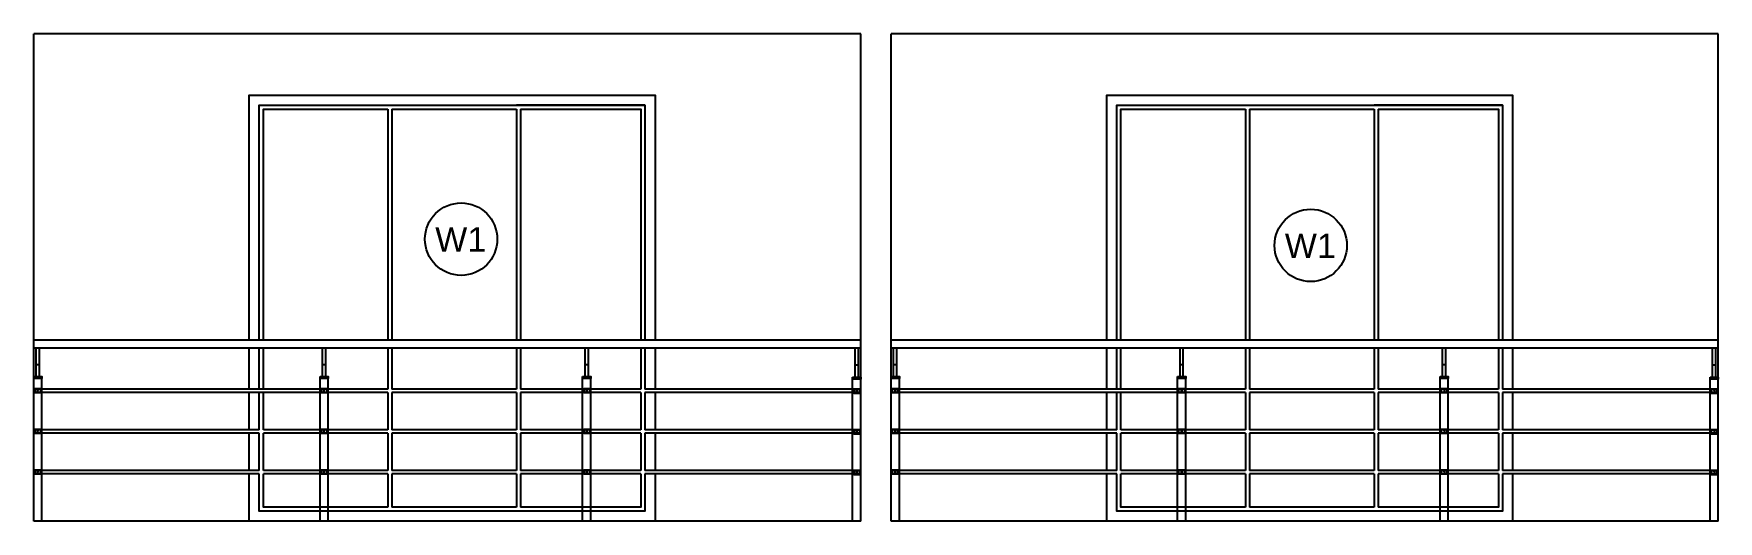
# Model space of a CAD drawing. Header units: millimetres. Extents: x -1932176 to 78768, y -1967 to 1266654.
# Drawn here: x -455554 to -447254, y 398312 to 400711 of the extents above; entities that cross this region are included whole.
import ezdxf

# ---------------------------------------------------------------- set-up
doc = ezdxf.new("R2010")
doc.units = ezdxf.units.MM
doc.layers.add('railing', color=212, linetype='Continuous', lineweight=25)
doc.styles.get("Standard").update_dxf_attribs({"font": 'arial.ttf'})

# ---------------------------------------------------------------- blocks, each defined once
blk = doc.blocks.new('ригеледержатель')
at = {"layer": 'railing', "ltscale": 10}
blk.add_lwpolyline([(148239.9, 1192434.6), (148269.9, 1192434.6), (148269.9, 1192416.6), (148239.9, 1192416.6)], close=True, dxfattribs=at)
blk.add_circle((148254.9, 1192425.6), 3, dxfattribs=at)

msp = doc.modelspace()

# ---------------------------------------------------------------- linework, layer by layer
at = {"ltscale": 30}
for p, q in [((-455554.05056, 398311.67608), (-455554.05056, 400711.20508)), ((-451479.05056, 400711.20508), (-455554.05056, 400711.20508)), ((-451479.05056, 398311.67608), (-451479.05056, 400711.20508)), ((-451329.05056, 398311.67608), (-451329.05056, 400711.20508)), ((-447254.05056, 400711.20508), (-451329.05056, 400711.20508)), ((-447254.05056, 398311.67608), (-447254.05056, 400711.20508)), ((-454442.36553, 400359.17608), (-452542.36553, 400359.17608)), ((-454442.36553, 400359.17608), (-453809.36553, 400359.17608)), ((-453809.36553, 400339.17608), (-453809.36553, 399203.70508)), ((-453789.36553, 400339.17608), (-453789.36553, 399203.70508)), ((-452542.36553, 400359.17608), (-453175.36553, 400359.17608)), ((-453175.36553, 400339.17608), (-453175.36553, 399203.70508)), ((-453155.36553, 400339.17608), (-453155.36553, 399203.70508)), ((-452542.36553, 400359.17608), (-452542.36553, 399884.47812)), ((-450217.36553, 400359.17608), (-448317.36553, 400359.17608)), ((-450217.36553, 400359.17608), (-449584.36553, 400359.17608)), ((-449584.36553, 400339.17608), (-449584.36553, 399203.70508)), ((-449564.36553, 400339.17608), (-449564.36553, 399203.70508)), ((-448317.36553, 400359.17608), (-448950.36553, 400359.17608)), ((-448950.36553, 400339.17608), (-448950.36553, 399203.70508)), ((-448930.36553, 400339.17608), (-448930.36553, 399203.70508)), ((-448317.36553, 400359.17608), (-448317.36553, 399884.47812)), ((-451479.05056, 399203.70508), (-455554.05056, 399203.70508)), ((-451479.05056, 399163.70508), (-455554.05056, 399163.70508)), ((-453809.36553, 399163.70508), (-453809.36553, 398961.70508)), ((-453789.36553, 399163.70508), (-453789.36553, 398961.70508)), ((-453175.36553, 399163.70508), (-453175.36553, 398961.70508)), ((-453155.36553, 399163.70508), (-453155.36553, 398961.70508)), ((-447254.05056, 399203.70508), (-451329.05056, 399203.70508)), ((-447254.05056, 399163.70508), (-451329.05056, 399163.70508)), ((-449584.36553, 399163.70508), (-449584.36553, 398961.70508)), ((-449564.36553, 399163.70508), (-449564.36553, 398961.70508)), ((-448950.36553, 399163.70508), (-448950.36553, 398961.70508)), ((-448930.36553, 399163.70508), (-448930.36553, 398961.70508)), ((-453809.36553, 398961.70508), (-455554.05056, 398961.70508)), ((-453809.36553, 398945.70508), (-455554.05056, 398945.70508)), ((-453809.36553, 398945.70508), (-453809.36553, 398761.70508)), ((-453175.36553, 398961.70508), (-453789.36553, 398961.70508)), ((-453789.36553, 398945.70508), (-453789.36553, 398761.70508)), ((-453175.36553, 398945.70508), (-453789.36553, 398945.70508)), ((-453175.36553, 398945.70508), (-453175.36553, 398761.70508)), ((-452562.36553, 398961.70508), (-453155.36553, 398961.70508)), ((-453155.36553, 398945.70508), (-453155.36553, 398761.70508)), ((-452562.36553, 398945.70508), (-453155.36553, 398945.70508)), ((-451479.05056, 398961.70508), (-452542.36553, 398961.70508)), ((-451479.05056, 398945.70508), (-452542.36553, 398945.70508)), ((-449584.36553, 398961.70508), (-451329.05056, 398961.70508)), ((-449584.36553, 398945.70508), (-451329.05056, 398945.70508)), ((-449584.36553, 398945.70508), (-449584.36553, 398761.70508)), ((-448950.36553, 398961.70508), (-449564.36553, 398961.70508)), ((-449564.36553, 398945.70508), (-449564.36553, 398761.70508)), ((-448950.36553, 398945.70508), (-449564.36553, 398945.70508)), ((-448950.36553, 398945.70508), (-448950.36553, 398761.70508)), ((-448337.36553, 398961.70508), (-448930.36553, 398961.70508)), ((-448930.36553, 398945.70508), (-448930.36553, 398761.70508)), ((-448337.36553, 398945.70508), (-448930.36553, 398945.70508)), ((-447254.05056, 398961.70508), (-448317.36553, 398961.70508)), ((-447254.05056, 398945.70508), (-448317.36553, 398945.70508)), ((-454442.36553, 398761.70508), (-455554.05056, 398761.70508)), ((-454442.36553, 398745.70508), (-455554.05056, 398745.70508)), ((-453809.36553, 398761.70508), (-454422.36553, 398761.70508)), ((-453809.36553, 398745.70508), (-454422.36553, 398745.70508)), ((-453809.36553, 398745.70508), (-453809.36553, 398561.70508)), ((-453175.36553, 398761.70508), (-453789.36553, 398761.70508)), ((-453789.36553, 398745.70508), (-453789.36553, 398561.70508)), ((-453175.36553, 398745.70508), (-453789.36553, 398745.70508)), ((-453175.36553, 398745.70508), (-453175.36553, 398561.70508)), ((-452562.36553, 398761.70508), (-453155.36553, 398761.70508)), ((-453155.36553, 398745.70508), (-453155.36553, 398561.70508)), ((-452562.36553, 398745.70508), (-453155.36553, 398745.70508)), ((-451479.05056, 398761.70508), (-452542.36553, 398761.70508)), ((-451479.05056, 398745.70508), (-452542.36553, 398745.70508)), ((-450217.36553, 398761.70508), (-451329.05056, 398761.70508)), ((-450217.36553, 398745.70508), (-451329.05056, 398745.70508)), ((-449584.36553, 398761.70508), (-450197.36553, 398761.70508)), ((-449584.36553, 398745.70508), (-450197.36553, 398745.70508)), ((-449584.36553, 398745.70508), (-449584.36553, 398561.70508)), ((-448950.36553, 398761.70508), (-449564.36553, 398761.70508)), ((-449564.36553, 398745.70508), (-449564.36553, 398561.70508)), ((-448950.36553, 398745.70508), (-449564.36553, 398745.70508)), ((-448950.36553, 398745.70508), (-448950.36553, 398561.70508)), ((-448337.36553, 398761.70508), (-448930.36553, 398761.70508)), ((-448930.36553, 398745.70508), (-448930.36553, 398561.70508)), ((-448337.36553, 398745.70508), (-448930.36553, 398745.70508)), ((-447254.05056, 398761.70508), (-448317.36553, 398761.70508)), ((-447254.05056, 398745.70508), (-448317.36553, 398745.70508)), ((-454442.36553, 398561.70508), (-455554.05056, 398561.70508)), ((-454442.36553, 398545.70508), (-455554.05056, 398545.70508)), ((-453809.36553, 398561.70508), (-454422.36553, 398561.70508)), ((-453809.36553, 398545.70508), (-454422.36553, 398545.70508)), ((-453809.36553, 398545.70508), (-453809.36553, 398381.67608)), ((-453175.36553, 398561.70508), (-453789.36553, 398561.70508)), ((-453789.36553, 398545.70508), (-453789.36553, 398381.67608)), ((-453175.36553, 398545.70508), (-453789.36553, 398545.70508)), ((-453175.36553, 398545.70508), (-453175.36553, 398381.67608)), ((-452562.36553, 398561.70508), (-453155.36553, 398561.70508)), ((-453155.36553, 398545.70508), (-453155.36553, 398381.67608)), ((-452562.36553, 398545.70508), (-453155.36553, 398545.70508)), ((-451479.05056, 398561.70508), (-452542.36553, 398561.70508)), ((-451479.05056, 398545.70508), (-452542.36553, 398545.70508)), ((-450217.36553, 398561.70508), (-451329.05056, 398561.70508)), ((-450217.36553, 398545.70508), (-451329.05056, 398545.70508)), ((-449584.36553, 398561.70508), (-450197.36553, 398561.70508)), ((-449584.36553, 398545.70508), (-450197.36553, 398545.70508)), ((-449584.36553, 398545.70508), (-449584.36553, 398381.67608)), ((-448950.36553, 398561.70508), (-449564.36553, 398561.70508)), ((-449564.36553, 398545.70508), (-449564.36553, 398381.67608)), ((-448950.36553, 398545.70508), (-449564.36553, 398545.70508)), ((-448950.36553, 398545.70508), (-448950.36553, 398381.67608)), ((-448337.36553, 398561.70508), (-448930.36553, 398561.70508)), ((-448930.36553, 398545.70508), (-448930.36553, 398381.67608)), ((-448337.36553, 398545.70508), (-448930.36553, 398545.70508)), ((-447254.05056, 398561.70508), (-448317.36553, 398561.70508)), ((-447254.05056, 398545.70508), (-448317.36553, 398545.70508)), ((-451479.05056, 398311.67608), (-455554.05056, 398311.67608)), ((-447254.05056, 398311.67608), (-451329.05056, 398311.67608))]:
    msp.add_line(p, q, dxfattribs=at)
at = {"ltscale": 10}
for p, q in [((-455542.05056, 399023.70508), (-455542.05056, 399163.70508)), ((-455526.05056, 399023.70508), (-455526.05056, 399163.70508)), ((-454131.25133, 399023.70508), (-454131.25133, 399163.70508)), ((-454115.25133, 399023.70508), (-454115.25133, 399163.70508)), ((-452837.34831, 399023.70508), (-452837.34831, 399163.70508)), ((-452821.34831, 399023.70508), (-452821.34831, 399163.70508)), ((-451507.05056, 399021.67608), (-451507.05056, 399163.70508)), ((-451491.05056, 399021.67608), (-451491.05056, 399163.70508)), ((-451317.05056, 399023.70508), (-451317.05056, 399163.70508)), ((-451301.05056, 399023.70508), (-451301.05056, 399163.70508)), ((-449906.25133, 399023.70508), (-449906.25133, 399163.70508)), ((-449890.25133, 399023.70508), (-449890.25133, 399163.70508)), ((-448612.34831, 399023.70508), (-448612.34831, 399163.70508)), ((-448596.34831, 399023.70508), (-448596.34831, 399163.70508)), ((-447282.05056, 399021.67608), (-447282.05056, 399163.70508)), ((-447266.05056, 399021.67608), (-447266.05056, 399163.70508)), ((-455554.05056, 398961.70508), (-455554.05056, 399013.70508)), ((-455514.05056, 398961.70508), (-455514.05056, 399013.70508)), ((-454143.25133, 398961.70508), (-454143.25133, 399013.70508)), ((-454103.25133, 398961.70508), (-454103.25133, 399013.70508)), ((-452849.34831, 398961.70508), (-452849.34831, 399013.70508)), ((-452809.34831, 398961.70508), (-452809.34831, 399013.70508)), ((-451519.05056, 398959.67608), (-451519.05056, 399011.67608)), ((-451479.05056, 398959.67608), (-451479.05056, 399011.67608)), ((-451329.05056, 398961.70508), (-451329.05056, 399013.70508)), ((-451289.05056, 398961.70508), (-451289.05056, 399013.70508)), ((-449918.25133, 398961.70508), (-449918.25133, 399013.70508)), ((-449878.25133, 398961.70508), (-449878.25133, 399013.70508)), ((-448624.34831, 398961.70508), (-448624.34831, 399013.70508)), ((-448584.34831, 398961.70508), (-448584.34831, 399013.70508)), ((-447294.05056, 398959.67608), (-447294.05056, 399011.67608)), ((-447254.05056, 398959.67608), (-447254.05056, 399011.67608)), ((-455554.05056, 398761.70508), (-455554.05056, 398961.70508)), ((-455514.05056, 398761.70508), (-455514.05056, 398945.70508)), ((-454143.25133, 398761.70508), (-454143.25133, 398961.70508)), ((-454103.25133, 398761.70508), (-454103.25133, 398945.70508)), ((-452849.34831, 398761.70508), (-452849.34831, 398961.70508)), ((-452809.34831, 398761.70508), (-452809.34831, 398945.70508)), ((-451519.05056, 398759.67608), (-451519.05056, 398959.67608)), ((-451479.05056, 398759.67608), (-451479.05056, 398943.67608)), ((-451329.05056, 398761.70508), (-451329.05056, 398961.70508)), ((-451289.05056, 398761.70508), (-451289.05056, 398945.70508)), ((-449918.25133, 398761.70508), (-449918.25133, 398961.70508)), ((-449878.25133, 398761.70508), (-449878.25133, 398945.70508)), ((-448624.34831, 398761.70508), (-448624.34831, 398961.70508)), ((-448584.34831, 398761.70508), (-448584.34831, 398945.70508)), ((-447294.05056, 398759.67608), (-447294.05056, 398959.67608)), ((-447254.05056, 398759.67608), (-447254.05056, 398943.67608)), ((-455554.05056, 398561.70508), (-455554.05056, 398761.70508)), ((-455514.05056, 398561.70508), (-455514.05056, 398745.70508)), ((-454143.25133, 398561.70508), (-454143.25133, 398761.70508)), ((-454103.25133, 398561.70508), (-454103.25133, 398745.70508)), ((-452849.34831, 398561.70508), (-452849.34831, 398761.70508)), ((-452809.34831, 398561.70508), (-452809.34831, 398745.70508)), ((-451519.05056, 398559.67608), (-451519.05056, 398759.67608)), ((-451479.05056, 398559.67608), (-451479.05056, 398743.67608)), ((-451329.05056, 398561.70508), (-451329.05056, 398761.70508)), ((-451289.05056, 398561.70508), (-451289.05056, 398745.70508)), ((-449918.25133, 398561.70508), (-449918.25133, 398761.70508)), ((-449878.25133, 398561.70508), (-449878.25133, 398745.70508)), ((-448624.34831, 398561.70508), (-448624.34831, 398761.70508)), ((-448584.34831, 398561.70508), (-448584.34831, 398745.70508)), ((-447294.05056, 398559.67608), (-447294.05056, 398759.67608)), ((-447254.05056, 398559.67608), (-447254.05056, 398743.67608)), ((-455554.05056, 398311.67608), (-455554.05056, 398561.70508)), ((-455514.05056, 398313.70508), (-455514.05056, 398545.70508)), ((-454143.25133, 398311.67608), (-454143.25133, 398561.70508)), ((-454103.25133, 398313.70508), (-454103.25133, 398545.70508)), ((-452849.34831, 398311.67608), (-452849.34831, 398561.70508)), ((-452809.34831, 398313.70508), (-452809.34831, 398545.70508)), ((-451519.05056, 398311.67608), (-451519.05056, 398559.67608)), ((-451479.05056, 398311.67608), (-451479.05056, 398543.67608)), ((-451329.05056, 398311.67608), (-451329.05056, 398561.70508)), ((-451289.05056, 398313.70508), (-451289.05056, 398545.70508)), ((-449918.25133, 398311.67608), (-449918.25133, 398561.70508)), ((-449878.25133, 398313.70508), (-449878.25133, 398545.70508)), ((-448624.34831, 398311.67608), (-448624.34831, 398561.70508)), ((-448584.34831, 398313.70508), (-448584.34831, 398545.70508)), ((-447294.05056, 398311.67608), (-447294.05056, 398559.67608)), ((-447254.05056, 398311.67608), (-447254.05056, 398543.67608))]:
    msp.add_line(p, q, dxfattribs=at)
at = {"ltscale": 100}
for p, q in [((-455542.05056, 399083.70508), (-455526.05056, 399083.70508)), ((-454131.25133, 399083.70508), (-454115.25133, 399083.70508)), ((-452837.34831, 399083.70508), (-452821.34831, 399083.70508)), ((-451507.05056, 399081.67608), (-451491.05056, 399081.67608)), ((-451317.05056, 399083.70508), (-451301.05056, 399083.70508)), ((-449906.25133, 399083.70508), (-449890.25133, 399083.70508)), ((-448612.34831, 399083.70508), (-448596.34831, 399083.70508)), ((-447282.05056, 399081.67608), (-447266.05056, 399081.67608))]:
    msp.add_line(p, q, dxfattribs=at)
for p, q in [((-455514.05056, 398311.67608), (-455514.05056, 399023.70508)), ((-454103.25133, 398311.67608), (-454103.25133, 399023.70508)), ((-452809.34831, 398311.67608), (-452809.34831, 399023.70508)), ((-451479.05056, 398311.67608), (-451479.05056, 399021.67608)), ((-451289.05056, 398311.67608), (-451289.05056, 399023.70508)), ((-449878.25133, 398311.67608), (-449878.25133, 399023.70508)), ((-448584.34831, 398311.67608), (-448584.34831, 399023.70508)), ((-447254.05056, 398311.67608), (-447254.05056, 399021.67608))]:
    msp.add_line(p, q)
at = {"linetype": 'ByBlock', "lineweight": 20}
for p, q in [((-455514.05056, 398311.67608), (-455554.05056, 398311.67608)), ((-454103.25133, 398311.67608), (-454143.25133, 398311.67608)), ((-452809.34831, 398311.67608), (-452849.34831, 398311.67608)), ((-451479.05056, 398311.67608), (-451519.05056, 398311.67608)), ((-451289.05056, 398311.67608), (-451329.05056, 398311.67608)), ((-449878.25133, 398311.67608), (-449918.25133, 398311.67608)), ((-448584.34831, 398311.67608), (-448624.34831, 398311.67608)), ((-447254.05056, 398311.67608), (-447294.05056, 398311.67608))]:
    msp.add_line(p, q, dxfattribs=at)
at = {"ltscale": 30}
for points in [[(-454492.36553, 399203.70508), (-454492.36553, 400409.17608), (-452492.36553, 400409.17608), (-452492.36553, 399203.70508)], [(-450267.36553, 399203.70508), (-450267.36553, 400409.17608), (-448267.36553, 400409.17608), (-448267.36553, 399203.70508)], [(-454442.36553, 399203.70508), (-454442.36553, 400359.17608), (-452542.36553, 400359.17608), (-452542.36553, 399203.70508)], [(-454422.36553, 399203.70508), (-454422.36553, 400339.17608), (-453809.36553, 400339.17608)], [(-453789.36553, 400339.17608), (-453175.36553, 400339.17608)], [(-453155.36553, 400339.17608), (-452562.36553, 400339.17608), (-452562.36553, 399203.70508)], [(-450217.36553, 399203.70508), (-450217.36553, 400359.17608), (-448317.36553, 400359.17608), (-448317.36553, 399203.70508)], [(-450197.36553, 399203.70508), (-450197.36553, 400339.17608), (-449584.36553, 400339.17608)], [(-449564.36553, 400339.17608), (-448950.36553, 400339.17608)], [(-448930.36553, 400339.17608), (-448337.36553, 400339.17608), (-448337.36553, 399203.70508)], [(-454492.36553, 398961.70508), (-454492.36553, 399163.70508)], [(-454442.36553, 398961.70508), (-454442.36553, 399163.70508)], [(-454422.36553, 398961.70508), (-454422.36553, 399163.70508)], [(-452562.36553, 399163.70508), (-452562.36553, 398961.70508)], [(-452542.36553, 399163.70508), (-452542.36553, 398961.70508)], [(-452492.36553, 399163.70508), (-452492.36553, 398961.70508)], [(-450267.36553, 398961.70508), (-450267.36553, 399163.70508)], [(-450217.36553, 398961.70508), (-450217.36553, 399163.70508)], [(-450197.36553, 398961.70508), (-450197.36553, 399163.70508)], [(-448337.36553, 399163.70508), (-448337.36553, 398961.70508)], [(-448317.36553, 399163.70508), (-448317.36553, 398961.70508)], [(-448267.36553, 399163.70508), (-448267.36553, 398961.70508)], [(-454492.36553, 398761.70508), (-454492.36553, 398945.70508)], [(-454442.36553, 398761.70508), (-454442.36553, 398945.70508)], [(-454422.36553, 398761.70508), (-454422.36553, 398945.70508)], [(-452562.36553, 398945.70508), (-452562.36553, 398761.70508)], [(-452542.36553, 398945.70508), (-452542.36553, 398761.70508)], [(-452492.36553, 398945.70508), (-452492.36553, 398761.70508)], [(-450267.36553, 398761.70508), (-450267.36553, 398945.70508)], [(-450217.36553, 398761.70508), (-450217.36553, 398945.70508)], [(-450197.36553, 398761.70508), (-450197.36553, 398945.70508)], [(-448337.36553, 398945.70508), (-448337.36553, 398761.70508)], [(-448317.36553, 398945.70508), (-448317.36553, 398761.70508)], [(-448267.36553, 398945.70508), (-448267.36553, 398761.70508)], [(-454492.36553, 398561.70508), (-454492.36553, 398745.70508)], [(-454442.36553, 398561.70508), (-454442.36553, 398745.70508)], [(-454422.36553, 398561.70508), (-454422.36553, 398745.70508)], [(-452562.36553, 398745.70508), (-452562.36553, 398561.70508)], [(-452542.36553, 398745.70508), (-452542.36553, 398561.70508)], [(-452492.36553, 398745.70508), (-452492.36553, 398561.70508)], [(-450267.36553, 398561.70508), (-450267.36553, 398745.70508)], [(-450217.36553, 398561.70508), (-450217.36553, 398745.70508)], [(-450197.36553, 398561.70508), (-450197.36553, 398745.70508)], [(-448337.36553, 398745.70508), (-448337.36553, 398561.70508)], [(-448317.36553, 398745.70508), (-448317.36553, 398561.70508)], [(-448267.36553, 398745.70508), (-448267.36553, 398561.70508)], [(-454492.36553, 398311.67608), (-454492.36553, 398545.70508)], [(-452542.36553, 398545.70508), (-452542.36553, 398361.67608), (-454442.36553, 398361.67608), (-454442.36553, 398545.70508)], [(-453809.36553, 398381.67608), (-454422.36553, 398381.67608), (-454422.36553, 398545.70508)], [(-452562.36553, 398545.70508), (-452562.36553, 398381.67608), (-453155.36553, 398381.67608)], [(-452492.36553, 398545.70508), (-452492.36553, 398311.67608)], [(-450267.36553, 398311.67608), (-450267.36553, 398545.70508)], [(-448317.36553, 398545.70508), (-448317.36553, 398361.67608), (-450217.36553, 398361.67608), (-450217.36553, 398545.70508)], [(-449584.36553, 398381.67608), (-450197.36553, 398381.67608), (-450197.36553, 398545.70508)], [(-448337.36553, 398545.70508), (-448337.36553, 398381.67608), (-448930.36553, 398381.67608)], [(-448267.36553, 398545.70508), (-448267.36553, 398311.67608)], [(-453175.36553, 398381.67608), (-453789.36553, 398381.67608)], [(-448950.36553, 398381.67608), (-449564.36553, 398381.67608)]]:
    msp.add_lwpolyline(points, dxfattribs=at)
at = {"ltscale": 10}
for points in [[(-455554.05056, 399023.70508), (-455514.05056, 399023.70508), (-455514.05056, 399013.70508), (-455554.05056, 399013.70508)], [(-454143.25133, 399023.70508), (-454103.25133, 399023.70508), (-454103.25133, 399013.70508), (-454143.25133, 399013.70508)], [(-452849.34831, 399023.70508), (-452809.34831, 399023.70508), (-452809.34831, 399013.70508), (-452849.34831, 399013.70508)], [(-451519.05056, 399021.67608), (-451479.05056, 399021.67608), (-451479.05056, 399011.67608), (-451519.05056, 399011.67608)], [(-451329.05056, 399023.70508), (-451289.05056, 399023.70508), (-451289.05056, 399013.70508), (-451329.05056, 399013.70508)], [(-449918.25133, 399023.70508), (-449878.25133, 399023.70508), (-449878.25133, 399013.70508), (-449918.25133, 399013.70508)], [(-448624.34831, 399023.70508), (-448584.34831, 399023.70508), (-448584.34831, 399013.70508), (-448624.34831, 399013.70508)], [(-447294.05056, 399021.67608), (-447254.05056, 399021.67608), (-447254.05056, 399011.67608), (-447294.05056, 399011.67608)]]:
    msp.add_lwpolyline(points, close=True, dxfattribs=at)
at = {"color": 252, "ltscale": 30}
for centre in [(-453448.1313, 399700.23072), (-449262.11389, 399669.40057)]:
    msp.add_circle(centre, 178.13957, dxfattribs=at)

# ---------------------------------------------------------------- block references
at = {"xscale": -1}
for p in [(-307279.15869, -793471.90464), (-305868.35945, -793471.90464), (-304574.45644, -793471.90464), (-303244.15869, -793473.93364), (-303054.15869, -793471.90464), (-301643.35945, -793471.90464), (-300349.45644, -793471.90464), (-299019.15869, -793473.93364), (-307279.15869, -793671.90464), (-305868.35945, -793671.90464), (-304574.45644, -793671.90464), (-303244.15869, -793673.93364), (-303054.15869, -793671.90464), (-301643.35945, -793671.90464), (-300349.45644, -793671.90464), (-299019.15869, -793673.93364), (-307279.15869, -793871.90464), (-305868.35945, -793871.90464), (-304574.45644, -793871.90464), (-303244.15869, -793873.93364), (-303054.15869, -793871.90464), (-301643.35945, -793871.90464), (-300349.45644, -793871.90464), (-299019.15869, -793873.93364)]:
    msp.add_blockref('ригеледержатель', p, dxfattribs=at)

# ---------------------------------------------------------------- texts
at = {"color": 252, "transparency": 16777216, "char_height": 120, "attachment_point": 1}
for insert in [(-453575.92795, 399758.80663), (-449389.91053, 399727.97647)]:
    msp.add_mtext_dynamic_manual_height_columns('W1', width=74.86437, gutter_width=11139.68641, heights=[0], dxfattribs=dict(at, insert=insert))

doc.saveas('drawing.dxf')
